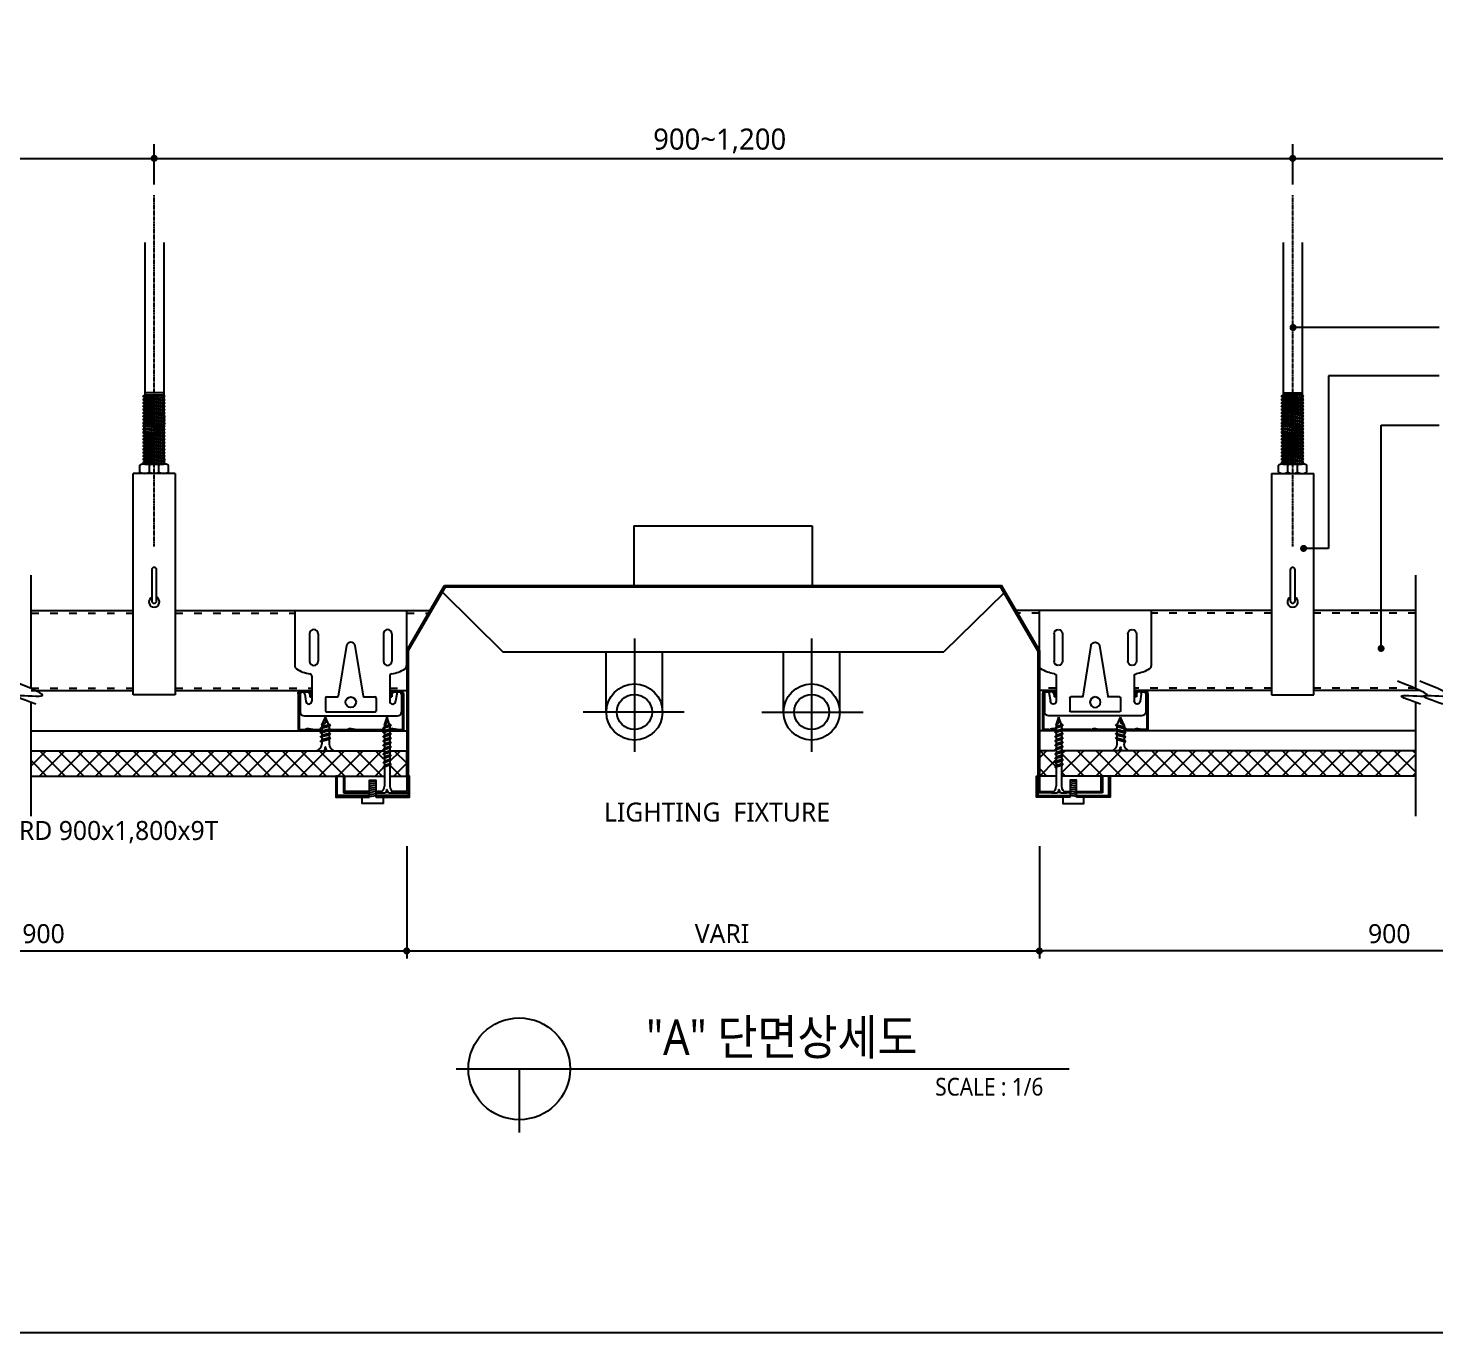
# Model space of a CAD drawing. Header units: millimetres. Extents: x 0 to 21000, y 0 to 5940.
# Drawn here: x 11166 to 13390, y 0 to 2063 of the extents above; entities that cross this region are included whole.
import ezdxf

# ---------------------------------------------------------------- set-up
doc = ezdxf.new("R2010")
doc.units = ezdxf.units.MM
for name, pattern in [('ACAD_ISO03W100', [30, 12, -18]), ('CEN', [35, 30, -2, 1, -2]), ('CENTER', [2, 1.25, -0.25, 0.25, -0.25])]:
    doc.linetypes.add(name, pattern=pattern)
for name, color, linetype in [('ANCHOR', 4, 'Continuous'), ('ANGLEMOLDING', 4, 'Continuous'), ('CARRING', 6, 'Continuous'), ('CEN', 1, 'CEN'), ('DIM', 7, 'Continuous'), ('GYPSUM', 2, 'Continuous'), ('LIG-BOLT', 1, 'Continuous'), ('LIG-CAP', 2, 'Continuous'), ('LIG2', 6, 'Continuous'), ('LIG3', 2, 'Continuous'), ('M-BAR', 2, 'Continuous'), ('M-BAR-CLIP', 4, 'Continuous'), ('MITONE', 2, 'Continuous'), ('MITONE2', 5, 'Continuous'), ('SCREW', 7, 'Continuous'), ('SCREW3점5X22', 1, 'Continuous'), ('TEXT', 3, 'Continuous')]:
    doc.layers.add(name, color=color, linetype=linetype)
doc.styles.add('GHS', font='malgun.ttf')
pattern_1 = [(45, (-2732335.746, -6276572.302), (-14.731391275, 14.731391275), []), (135, (-2732335.746, -6276572.302), (-14.731391275, -14.731391275), [])]
pattern_2 = [(45, (-2732384.407, -6276572.302), (-14.731391275, 14.731391275), []), (135, (-2732384.407, -6276572.302), (-14.731391275, -14.731391275), [])]

# ---------------------------------------------------------------- blocks, each defined once
blk = doc.blocks.new('A$C39EA2AF3')
at = {"layer": 'SCREW'}
for p, q in [((2.25, 32.12), (3.5, 35.93)), ((4.69, 32.22), (3.5, 35.93)), ((3.5, 35.93), (3.5, 33.29)), ((4.75, 31.53), (1.53, 30.49)), ((1.53, 30.49), (2.23, 31.42)), ((4.76, 29.47), (1.54, 28.43)), ((1.54, 28.43), (2.23, 29.36)), ((4.76, 27.42), (1.54, 26.38)), ((1.54, 26.38), (2.24, 27.31)), ((5.45, 32.46), (2.23, 31.42)), ((5.45, 30.41), (2.23, 29.36)), ((5.46, 28.35), (2.24, 27.31)), ((2.25, 32.12), (3.5, 33.29)), ((2.25, 32.12), (2.25, 31.42)), ((2.25, 30.72), (2.25, 29.37)), ((2.25, 28.66), (2.25, 27.31)), ((4.75, 31.53), (5.45, 32.46)), ((4.75, 31.53), (4.75, 30.18)), ((4.75, 29.47), (4.75, 28.12)), ((4.75, 27.42), (4.75, 26.07)), ((4.76, 29.47), (5.45, 30.41)), ((4.76, 27.42), (5.46, 28.35)), ((4.77, 25.37), (1.55, 24.33)), ((1.55, 24.33), (2.24, 25.26)), ((4.78, 23.32), (1.56, 22.28)), ((1.56, 22.28), (2.26, 23.21)), ((4.78, 21.27), (1.56, 20.23)), ((1.56, 20.23), (2.26, 21.16)), ((5.46, 26.3), (2.24, 25.26)), ((2.25, 26.61), (2.25, 25.26)), ((2.25, 24.55), (2.25, 23.2)), ((2.25, 22.5), (2.25, 21.14)), ((2.25, 20.45), (2.25, 19.08)), ((5.47, 24.25), (2.26, 23.21)), ((5.48, 22.2), (2.26, 21.16)), ((5.49, 20.15), (2.27, 19.11)), ((4.75, 25.36), (4.75, 24.02)), ((4.75, 23.31), (4.75, 21.96)), ((4.75, 21.26), (4.75, 19.91)), ((4.77, 25.37), (5.46, 26.3)), ((4.78, 23.32), (5.47, 24.25)), ((4.78, 21.27), (5.48, 22.2)), ((4.79, 19.22), (5.49, 20.15)), ((4.79, 19.22), (1.57, 18.18)), ((1.57, 18.18), (2.27, 19.11)), ((4.8, 17.17), (1.58, 16.13)), ((1.58, 16.13), (2.28, 17.06)), ((4.81, 15.12), (1.59, 14.08)), ((1.59, 14.08), (2.29, 15.01)), ((2.25, 18.4), (2.25, 17.02)), ((2.25, 16.34), (2.25, 14.96)), ((2.25, 14.29), (2.25, 12.9)), ((5.49, 18.1), (2.28, 17.06)), ((5.5, 16.05), (2.29, 15.01)), ((5.51, 14), (2.29, 12.96)), ((4.75, 19.21), (4.75, 17.86)), ((4.75, 17.15), (4.75, 15.81)), ((4.75, 15.1), (4.75, 13.75)), ((4.8, 17.17), (5.49, 18.1)), ((4.81, 15.12), (5.5, 16.05)), ((4.81, 13.07), (5.51, 14)), ((4.81, 13.07), (1.6, 12.03)), ((1.6, 12.03), (2.29, 12.96)), ((2.25, 12.24), (2.25, 3.18)), ((4.75, 13.05), (4.75, 3.18)), ((0, 0), (2.2, 0)), ((3.39, 1.16), (3.39, 1.58)), ((3.61, 1.16), (3.61, 1.58)), ((4.8, 0), (7, 0))]:
    blk.add_line(p, q, dxfattribs=at)
for centre, radius, start, end in [((-1.14, 3.21), 3.39, 289.60938, 359.49172), ((2.25, 1.15), 1.15, 267.52648, 0.91384), ((3.5, -4.81), 4.97, 80.61353, 99.38647), ((3.47, 1.58), 0.08, 90, 180), ((3.53, 1.58), 0.08, 0, 90), ((4.75, 1.15), 1.15, 179.08616, 272.47352), ((8.14, 3.21), 3.39, 180.50828, 250.39062)]:
    blk.add_arc(centre, radius, start, end, dxfattribs=at)
blk = doc.blocks.new('A$C5DD2461B')
at = {"layer": 'SCREW3점5X22'}
for p, q in [((2.25, 12.1), (4, 15.91)), ((4, 15.91), (4, 13.27)), ((5.66, 12.29), (4, 15.91)), ((5.75, 11.5), (1.53, 10.46)), ((1.53, 10.46), (2.23, 11.4)), ((5.76, 9.45), (1.54, 8.41)), ((1.54, 8.41), (2.23, 9.34)), ((5.76, 7.4), (1.54, 6.36)), ((1.54, 6.36), (2.24, 7.29)), ((6.45, 12.44), (2.23, 11.4)), ((6.45, 10.38), (2.23, 9.34)), ((6.46, 8.33), (2.24, 7.29)), ((2.25, 12.1), (4, 13.27)), ((2.25, 12.1), (2.25, 11.4)), ((2.25, 10.65), (2.25, 9.35)), ((2.25, 8.6), (2.25, 7.29)), ((5.75, 11.5), (6.45, 12.44)), ((5.75, 11.5), (5.75, 10.2)), ((5.75, 9.45), (5.75, 8.14)), ((5.75, 7.4), (5.75, 6.09)), ((5.76, 9.45), (6.45, 10.38)), ((5.76, 7.4), (6.46, 8.33)), ((5.77, 5.34), (1.55, 4.3)), ((1.55, 4.3), (2.24, 5.24)), ((6.46, 6.28), (2.24, 5.24)), ((2.25, 6.54), (2.25, 5.24)), ((2.25, 4.49), (2.25, 3.18)), ((3.89, 1.16), (3.89, 1.58)), ((4.11, 1.16), (4.11, 1.58)), ((5.75, 5.34), (5.75, 3.18)), ((5.77, 5.34), (6.46, 6.28)), ((0, 0), (2.7, 0)), ((5.3, 0), (8, 0))]:
    blk.add_line(p, q, dxfattribs=at)
for centre, radius, start, end in [((-1.14, 3.21), 3.39, 289.60938, 359.49172), ((2.75, 1.15), 1.15, 267.52648, 0.91384), ((4, -4.81), 4.97, 80.61353, 99.38647), ((3.97, 1.58), 0.08, 90, 180), ((4.03, 1.58), 0.08, 0, 90), ((5.25, 1.15), 1.15, 179.08616, 272.47352), ((9.14, 3.21), 3.39, 180.50828, 250.39062)]:
    blk.add_arc(centre, radius, start, end, dxfattribs=at)
blk = doc.blocks.new('A$C73C37AC0')
at = {"layer": 'LIG-BOLT'}
for p, q in [((6.5, 10.25), (3.5, 10.78)), ((6.5, 9.25), (3.5, 9.78)), ((6.5, 8.25), (3.5, 8.78)), ((6.5, 7.25), (3.5, 7.78)), ((6.5, 6.25), (3.5, 6.78)), ((6.5, 5.25), (3.5, 5.78)), ((6.5, 4.25), (3.5, 4.78)), ((6.5, 3.25), (3.5, 3.78))]:
    blk.add_line(p, q, dxfattribs=at)
for points in [[(6.5, 3), (6.5, 11), (3.5, 11), (3.5, 3)], [(3.5, 3), (0, 3), (0, 0), (10, 0), (10, 3), (6.5, 3)]]:
    blk.add_lwpolyline(points, dxfattribs=at)
blk = doc.blocks.new('A$C3D2622D9')
at = {"layer": 'M-BAR'}
for centre, major_axis, ratio, start_param, end_param in [((-0.39, 1.02), (-1.16, 0.22), 0.410883, 1.993113, 2.811456), ((-0.39, 0.52), (-1.16, 0.22), 0.410883, 1.993113, 2.811456), ((2, 0.5), (-1.4, 0), 0.357143, 4.712389, 5.955279), ((2, 0), (-1.4, 0), 0.357143, 4.712389, 5.955279)]:
    blk.add_ellipse(centre, major_axis=major_axis, ratio=ratio, start_param=start_param, end_param=end_param, dxfattribs=at)
at = {"layer": 'M-BAR', "extrusion": (0, 0, -1)}
for centre, major_axis, ratio, start_param, end_param in [((2, 0.5), (1.4, 0), 0.357143, 4.712389, 5.955279), ((2, 0), (1.4, 0), 0.357143, 4.712389, 5.955279), ((4.39, 1.02), (1.16, 0.22), 0.410883, 1.993113, 2.811456), ((4.39, 0.52), (1.16, 0.22), 0.410883, 1.993113, 2.811456)]:
    blk.add_ellipse(centre, major_axis=major_axis, ratio=ratio, start_param=start_param, end_param=end_param, dxfattribs=at)
blk = doc.blocks.new('A$C03216262')
at = {"layer": 'M-BAR'}
for p, q in [((0, 17.5), (0, 0)), ((0.5, 17), (0.5, 0.5)), ((4.5, 19), (1.5, 19)), ((4, 18.5), (2, 18.5)), ((5.5, 17), (5.5, 16)), ((6, 16), (5.5, 16)), ((6, 17.5), (6, 16)), ((44, 17.5), (44, 16)), ((44.5, 16), (44, 16)), ((44.5, 17), (44.5, 16)), ((48.5, 19), (45.5, 19)), ((48, 18.5), (46, 18.5)), ((49.5, 17), (49.5, 0.5)), ((50, 17.5), (50, 0)), ((3, 0), (0, 0)), ((3, 0.5), (0.5, 0.5)), ((23, 0.5), (9.05, 0.5)), ((23, 0), (9.05, 0)), ((34.83, 0.5), (26.97, 0.5)), ((35.21, 0), (26.97, 0)), ((43.06, 0.5), (38.75, 0.5)), ((43.06, 0), (38.75, 0)), ((49.5, 0.5), (47, 0.5)), ((50, 0), (47, 0))]:
    blk.add_line(p, q, dxfattribs=at)
for centre, start, end in [((1.5, 17.5), 90, 180), ((2, 17), 90, 180), ((4, 17), 0, 90), ((4.5, 17.5), 0, 90), ((45.5, 17.5), 90, 180), ((46, 17), 90, 180), ((48, 17), 0, 90), ((48.5, 17.5), 0, 90)]:
    blk.add_arc(centre, 1.5, start, end, dxfattribs=at)
for centre, major_axis, ratio, start_param, end_param in [((2.61, 1.03), (-1.16, 0.22), 0.410883, 1.993113, 2.811456), ((2.61, 0.53), (-1.16, 0.22), 0.410883, 1.993113, 2.811456), ((5, 0.5), (-1.4, 0), 0.357143, 4.712389, 5.955279), ((5, 0), (-1.4, 0), 0.357143, 4.712389, 5.955279)]:
    blk.add_ellipse(centre, major_axis=major_axis, ratio=ratio, start_param=start_param, end_param=end_param, dxfattribs=at)
at = {"layer": 'M-BAR', "extrusion": (0, 0, -1)}
for centre, major_axis, ratio, start_param, end_param in [((5, 0.5), (1.4, 0), 0.357143, 4.712389, 5.669617), ((5, 0), (1.4, 0), 0.357143, 4.712389, 5.955279), ((7.39, 0.53), (1.16, 0.22), 0.410883, 2.610426, 2.811456)]:
    blk.add_ellipse(centre, major_axis=major_axis, ratio=ratio, start_param=start_param, end_param=end_param, dxfattribs=at)
at = {"layer": 'M-BAR', "extrusion": (0, 0, -1), "zscale": -1}
for p in [(-27, 0), (-47, 0)]:
    blk.add_blockref('A$C3D2622D9', p, dxfattribs=at)
blk = doc.blocks.new('A$C037965EB')
at = {"layer": 'M-BAR-CLIP'}
for p, q in [((0, 50), (0, 23.93)), ((0, 50), (53, 50)), ((53, 50), (53, 23.93)), ((7, 39), (7, 26)), ((11, 39), (11, 26)), ((24.5, 33.45), (20.57, 9.42)), ((28.5, 33.45), (32.43, 9.42)), ((42, 39), (42, 26)), ((46, 39), (46, 26)), ((8, 18.99), (8, 7)), ((45, 19), (45, 7)), ((2.5, 10.4), (2.5, 2)), ((4.7, 10.4), (5.25, 7)), ((14.5, 8.5), (14.5, 2.5)), ((15, 9), (20.08, 9)), ((32.92, 9), (38, 9)), ((38.5, 8.5), (38.5, 2.5)), ((48.3, 10.4), (47.75, 7)), ((50.5, 10.4), (50.5, 2)), ((4.5, 0), (48.5, 0)), ((15, 2), (38, 2))]:
    blk.add_line(p, q, dxfattribs=at)
blk.add_circle((26.5, 6.5), 2.5, dxfattribs=at)
for centre, radius, start, end in [((9, 39), 2, 90, 180), ((9, 39), 2, 0, 90), ((44, 39), 2, 90, 180), ((44, 39), 2, 0, 90), ((26.5, 32.93), 2.07, 14.43857, 165.56143), ((2, 23.93), 2, 180, 231.43534), ((9.18, 35.2), 15.35, 236.71778, 262.34826), ((9, 26), 2, 180, 270), ((9, 26), 2, 270, 360), ((44, 26), 2, 180, 270), ((44, 26), 2, 270, 360), ((43.82, 35.2), 15.35, 277.65174, 303.28222), ((51, 23.93), 2, 308.56466, 0), ((7, 18.99), 1, 360, 82.34826), ((46, 18.99), 1, 97.65174, 180), ((3.6, 10.4), 1.1, 0, 180), ((6.62, 7), 1.38, 180, 0), ((15, 8.5), 0.5, 90, 180), ((20.08, 9.5), 0.5, 270, 350.70866), ((32.92, 9.5), 0.5, 189.29134, 270), ((38, 8.5), 0.5, 0, 90), ((46.37, 7), 1.38, 180, 360), ((49.4, 10.4), 1.1, 0, 180), ((4.5, 2), 2, 180, 270), ((15, 2.5), 0.5, 180, 270), ((38, 2.5), 0.5, 270, 0), ((48.5, 2), 2, 270, 0)]:
    blk.add_arc(centre, radius, start, end, dxfattribs=at)

msp = doc.modelspace()

# ---------------------------------------------------------------- hatches: boundary and pattern name
at = {"layer": 'MITONE2'}
h = msp.add_hatch(dxfattribs=at)
h.set_pattern_fill('ANSI37', color=256, scale=166.666667, style=0)
h.set_pattern_definition(pattern_2)
h.paths.add_polyline_path([(11729.3, 894.6), (11727.1, 893.9), (11729.3, 896.9), (11729.3, 901.5), (11727.1, 900.8), (11729.3, 903.7), (11729.3, 908.3), (11727.1, 907.6), (11729.3, 910.6), (11729.3, 915.2), (11727.1, 914.5), (11729.3, 917.5), (11729.3, 920.5), (11640.5, 920.5, -0.021586), (11640.2, 920.5), (11632.1, 920.5, -0.021586), (11631.8, 920.5), (11170.9, 920.5), (11170.9, 880.5), (11729.3, 880.5)])
h = msp.add_hatch(dxfattribs=at)
h.set_pattern_fill('ANSI37', color=256, scale=166.666667, style=0)
h.set_pattern_definition(pattern_2)
h.paths.add_polyline_path([(11764.5, 920.5), (11739.7, 920.5), (11737.6, 917.7), (11737.6, 913.4), (11740.1, 914.2), (11737.6, 910.9), (11737.6, 906.6), (11740.2, 907.4), (11737.6, 904), (11737.6, 899.7), (11740.2, 900.5), (11737.6, 897.1), (11737.6, 880.5), (11764.5, 880.5)])
h = msp.add_hatch(dxfattribs=at)
h.set_pattern_fill('ANSI37', color=256, scale=166.666667, style=0)
h.set_pattern_definition(pattern_1)
h.paths.add_polyline_path([(12791.3, 903.9), (12788.8, 907.3), (12791.3, 906.5), (12791.3, 910.8), (12788.8, 914.1), (12791.3, 913.3), (12791.3, 917.7), (12789.2, 920.5), (12764.5, 920.5), (12764.5, 880.5), (12791.3, 880.5), (12791.3, 897.1), (12788.8, 900.4), (12791.3, 899.6)])
h = msp.add_hatch(dxfattribs=at)
h.set_pattern_fill('ANSI37', color=256, scale=166.666667, style=0)
h.set_pattern_definition(pattern_1)
h.paths.add_polyline_path([(13359.4, 920.5), (12897.2, 920.5, -0.021586), (12896.8, 920.5), (12888.8, 920.5, -0.021586), (12888.5, 920.5), (12799.6, 920.5), (12799.6, 917.4), (12801.9, 914.4), (12799.6, 915.1), (12799.6, 910.5), (12801.9, 907.5), (12799.6, 908.3), (12799.6, 903.7), (12801.8, 900.7), (12799.6, 901.4), (12799.6, 896.8), (12801.8, 893.9), (12799.6, 894.6), (12799.6, 880.5), (13359.4, 880.5)])

# ---------------------------------------------------------------- linework, layer by layer
for p, q in [((11170.9, 1018.8), (11170.9, 1197.9)), ((13359.4, 1018.8), (13359.4, 1197.9)), ((11170.9, 816.8), (11170.9, 996.7)), ((13359.4, 816.8), (13359.4, 996.7))]:
    msp.add_line(p, q)
msp.add_lwpolyline([(8400, 5940), (16800, 5940), (16800, 0), (8400, 0)], close=True)
for points in [[(11178.6, 994), (11148.8, 1007.3), (11187, 1007.2), (11142.2, 1030.3)], [(13367, 994), (13337.2, 1007.3), (13375.4, 1007.2), (13330.6, 1030.3)], [(13402, 994), (13372.2, 1007.3), (13410.4, 1007.2), (13365.6, 1030.3)]]:
    msp.add_spline(points, degree=3)
at = {"layer": 'ANCHOR'}
for p, q in [((11350.4, 1724), (11350.4, 1373.9)), ((11380.4, 1724), (11380.4, 1373.9)), ((13149.9, 1724), (13149.9, 1373.9)), ((13179.9, 1724), (13179.9, 1373.9)), ((11380.4, 1486.6), (11350.4, 1486.6)), ((13149.9, 1486.6), (13179.9, 1486.6)), ((11398.7, 1358.9), (11332.1, 1358.9)), ((11332.1, 1008.9), (11332.1, 1358.9)), ((11342.9, 1360.9), (11342.9, 1371.8)), ((11380.4, 1373.9), (11350.4, 1373.9)), ((11380.4, 1373.9), (11350.4, 1373.9)), ((11350.4, 1373.9), (11380.4, 1373.9)), ((11357.9, 1358.9), (11357.9, 1373.9)), ((11372.9, 1358.9), (11372.9, 1373.9)), ((11387.9, 1360.9), (11387.9, 1371.8)), ((11398.7, 1358.9), (11398.7, 1008.9)), ((13131.6, 1358.9), (13198.2, 1358.9)), ((13131.6, 1358.9), (13131.6, 1008.9)), ((13142.4, 1360.9), (13142.4, 1371.8)), ((13149.9, 1373.9), (13179.9, 1373.9)), ((13179.9, 1373.9), (13149.9, 1373.9)), ((13149.9, 1373.9), (13179.9, 1373.9)), ((13157.4, 1358.9), (13157.4, 1373.9)), ((13172.4, 1358.9), (13172.4, 1373.9)), ((13187.4, 1360.9), (13187.4, 1371.8)), ((13198.2, 1008.9), (13198.2, 1358.9)), ((11398.7, 1008.9), (11332.1, 1008.9)), ((13131.6, 1008.9), (13198.2, 1008.9))]:
    msp.add_line(p, q, dxfattribs=at)
at = {"layer": 'ANCHOR', "color": 1}
for p, q in [((11382.4, 1480.7), (11380.4, 1483.1)), ((13181.9, 1480.7), (13179.9, 1483.1)), ((11382.4, 1376.1), (11380.4, 1373.9)), ((13181.9, 1376.1), (13179.9, 1373.9))]:
    msp.add_line(p, q, dxfattribs=at)
at = {"layer": 'ANCHOR'}
for points in [[(11369.2, 1157.5), (11369.2, 1206.5, 1), (11361.6, 1206.5), (11361.6, 1157.5, 1)], [(13168.7, 1157.5), (13168.7, 1206.5, 1), (13161.1, 1206.5), (13161.1, 1157.5, 1)]]:
    msp.add_lwpolyline(points, format="xyb", close=True, dxfattribs=at)
for centre, radius, start, end in [((11350.4, 1359.3), 14.6, 58.9734, 121.0266), ((11350.4, 1373.4), 14.6, 238.9734, 301.0266), ((11365.4, 1359.3), 14.6, 58.9734, 121.0266), ((11365.4, 1373.4), 14.6, 238.9734, 301.0266), ((11380.4, 1359.3), 14.6, 58.9734, 121.0266), ((11380.4, 1373.4), 14.6, 238.9734, 301.0266), ((13149.9, 1359.3), 14.6, 58.9734, 121.0266), ((13149.9, 1373.4), 14.6, 238.9734, 301.0266), ((13164.9, 1359.3), 14.6, 58.9734, 121.0266), ((13164.9, 1373.4), 14.6, 238.9734, 301.0266), ((13179.9, 1359.3), 14.6, 58.9734, 121.0266), ((13179.9, 1373.4), 14.6, 238.9734, 301.0266), ((11365.4, 1155.9), 8.33, 117.3871, 62.6129), ((13164.9, 1155.9), 8.33, 117.3871, 62.6129)]:
    msp.add_arc(centre, radius, start, end, dxfattribs=at)
at = {"layer": 'ANGLEMOLDING', "color": 1}
for p, q in [((11350.4, 1483.1), (11347.4, 1481.1)), ((11382.4, 1475.4), (11347.4, 1481.1)), ((11350.4, 1477.8), (11347.4, 1481.1)), ((11350.4, 1477.8), (11347.4, 1475.8)), ((11382.4, 1470.2), (11347.4, 1475.8)), ((11350.4, 1472.6), (11347.4, 1475.8)), ((11350.4, 1472.6), (11347.4, 1470.6)), ((11382.4, 1465), (11347.4, 1470.6)), ((11350.4, 1467.4), (11347.4, 1470.6)), ((11350.4, 1483.1), (11380.4, 1483.1)), ((11380.4, 1478.5), (11350.4, 1483.1)), ((11380.4, 1478.5), (11350.4, 1483.1)), ((11380.4, 1473.2), (11350.4, 1477.8)), ((11380.4, 1473.2), (11350.4, 1477.8)), ((11380.4, 1468), (11350.4, 1472.6)), ((11380.4, 1468), (11350.4, 1472.6)), ((11382.2, 1480.9), (11367.9, 1483.1)), ((11382.4, 1480.7), (11380.4, 1478.5)), ((11382.4, 1475.4), (11380.4, 1478.5)), ((11382.4, 1475.4), (11380.4, 1473.2)), ((11382.4, 1470.2), (11380.4, 1473.2)), ((11382.4, 1470.2), (11380.4, 1468)), ((11382.4, 1465), (11380.4, 1468)), ((13149.9, 1483.1), (13146.9, 1481.1)), ((13181.9, 1475.4), (13146.9, 1481.1)), ((13149.9, 1477.8), (13146.9, 1481.1)), ((13149.9, 1477.8), (13146.9, 1475.8)), ((13181.9, 1470.2), (13146.9, 1475.8)), ((13149.9, 1472.6), (13146.9, 1475.8)), ((13149.9, 1472.6), (13146.9, 1470.6)), ((13181.9, 1465), (13146.9, 1470.6)), ((13149.9, 1467.4), (13146.9, 1470.6)), ((13149.9, 1483.1), (13179.9, 1483.1)), ((13179.9, 1478.5), (13149.9, 1483.1)), ((13179.9, 1478.5), (13149.9, 1483.1)), ((13179.9, 1473.2), (13149.9, 1477.8)), ((13179.9, 1473.2), (13149.9, 1477.8)), ((13179.9, 1468), (13149.9, 1472.6)), ((13179.9, 1468), (13149.9, 1472.6)), ((13181.7, 1480.9), (13167.4, 1483.1)), ((13181.9, 1480.7), (13179.9, 1478.5)), ((13181.9, 1475.4), (13179.9, 1478.5)), ((13181.9, 1475.4), (13179.9, 1473.2)), ((13181.9, 1470.2), (13179.9, 1473.2)), ((13181.9, 1470.2), (13179.9, 1468)), ((13181.9, 1465), (13179.9, 1468)), ((11350.4, 1467.4), (11347.4, 1465.4)), ((11382.4, 1459.7), (11347.4, 1465.4)), ((11350.4, 1462.1), (11347.4, 1465.4)), ((11350.4, 1462.1), (11347.4, 1460.1)), ((11382.4, 1454.5), (11347.4, 1460.1)), ((11350.4, 1456.9), (11347.4, 1460.1)), ((11350.4, 1456.9), (11347.4, 1454.9)), ((11382.4, 1449.3), (11347.4, 1454.9)), ((11350.4, 1451.7), (11347.4, 1454.9)), ((11350.4, 1451.7), (11347.4, 1449.7)), ((11382.4, 1444.1), (11347.4, 1449.7)), ((11350.4, 1446.5), (11347.4, 1449.7)), ((11350.4, 1446.5), (11347.4, 1444.4)), ((11380.4, 1462.8), (11350.4, 1467.4)), ((11380.4, 1462.8), (11350.4, 1467.4)), ((11380.4, 1457.5), (11350.4, 1462.1)), ((11380.4, 1457.5), (11350.4, 1462.1)), ((11380.4, 1452.3), (11350.4, 1456.9)), ((11380.4, 1452.3), (11350.4, 1456.9)), ((11380.4, 1452.3), (11350.4, 1456.9)), ((11380.4, 1452.3), (11350.4, 1456.9)), ((11380.4, 1447.1), (11350.4, 1451.7)), ((11380.4, 1447.1), (11350.4, 1451.7)), ((11380.4, 1441.8), (11350.4, 1446.5)), ((11380.4, 1441.8), (11350.4, 1446.5)), ((11382.4, 1465), (11380.4, 1462.8)), ((11382.4, 1459.7), (11380.4, 1462.8)), ((11382.4, 1459.7), (11380.4, 1457.5)), ((11382.4, 1454.5), (11380.4, 1457.5)), ((11382.4, 1454.5), (11380.4, 1452.3)), ((11382.4, 1449.3), (11380.4, 1452.3)), ((11382.4, 1449.3), (11380.4, 1447.1)), ((11382.4, 1444.1), (11380.4, 1447.1)), ((13149.9, 1467.4), (13146.9, 1465.4)), ((13181.9, 1459.7), (13146.9, 1465.4)), ((13149.9, 1462.1), (13146.9, 1465.4)), ((13149.9, 1462.1), (13146.9, 1460.1)), ((13181.9, 1454.5), (13146.9, 1460.1)), ((13149.9, 1456.9), (13146.9, 1460.1)), ((13149.9, 1456.9), (13146.9, 1454.9)), ((13181.9, 1449.3), (13146.9, 1454.9)), ((13149.9, 1451.7), (13146.9, 1454.9)), ((13149.9, 1451.7), (13146.9, 1449.7)), ((13181.9, 1444.1), (13146.9, 1449.7)), ((13149.9, 1446.5), (13146.9, 1449.7)), ((13149.9, 1446.5), (13146.9, 1444.4)), ((13179.9, 1462.8), (13149.9, 1467.4)), ((13179.9, 1462.8), (13149.9, 1467.4)), ((13179.9, 1457.5), (13149.9, 1462.1)), ((13179.9, 1457.5), (13149.9, 1462.1)), ((13179.9, 1452.3), (13149.9, 1456.9)), ((13179.9, 1452.3), (13149.9, 1456.9)), ((13179.9, 1452.3), (13149.9, 1456.9)), ((13179.9, 1452.3), (13149.9, 1456.9)), ((13179.9, 1447.1), (13149.9, 1451.7)), ((13179.9, 1447.1), (13149.9, 1451.7)), ((13179.9, 1441.8), (13149.9, 1446.5)), ((13179.9, 1441.8), (13149.9, 1446.5)), ((13181.9, 1465), (13179.9, 1462.8)), ((13181.9, 1459.7), (13179.9, 1462.8)), ((13181.9, 1459.7), (13179.9, 1457.5)), ((13181.9, 1454.5), (13179.9, 1457.5)), ((13181.9, 1454.5), (13179.9, 1452.3)), ((13181.9, 1449.3), (13179.9, 1452.3)), ((13181.9, 1449.3), (13179.9, 1447.1)), ((13181.9, 1444.1), (13179.9, 1447.1)), ((11382.4, 1438.8), (11347.4, 1444.4)), ((11350.4, 1441.2), (11347.4, 1444.4)), ((11350.4, 1441.2), (11347.4, 1439.2)), ((11382.4, 1433.6), (11347.4, 1439.2)), ((11350.4, 1436), (11347.4, 1439.2)), ((11350.4, 1436), (11347.4, 1434)), ((11382.4, 1428.4), (11347.4, 1434)), ((11350.4, 1430.8), (11347.4, 1434)), ((11350.4, 1430.8), (11347.4, 1428.8)), ((11382.4, 1423.1), (11347.4, 1428.8)), ((11350.4, 1425.5), (11347.4, 1428.8)), ((11350.4, 1425.5), (11347.4, 1423.5)), ((11382.4, 1417.9), (11347.4, 1423.5)), ((11350.4, 1420.3), (11347.4, 1423.5)), ((11380.4, 1436.6), (11350.4, 1441.2)), ((11380.4, 1436.6), (11350.4, 1441.2)), ((11380.4, 1431.4), (11350.4, 1436)), ((11380.4, 1431.4), (11350.4, 1436)), ((11380.4, 1426.2), (11350.4, 1430.8)), ((11380.4, 1426.2), (11350.4, 1430.8)), ((11380.4, 1426.2), (11350.4, 1430.8)), ((11380.4, 1426.2), (11350.4, 1430.8)), ((11380.4, 1420.9), (11350.4, 1425.5)), ((11380.4, 1420.9), (11350.4, 1425.5)), ((11382.4, 1444.1), (11380.4, 1441.8)), ((11382.4, 1438.8), (11380.4, 1441.8)), ((11382.4, 1438.8), (11380.4, 1436.6)), ((11382.4, 1433.6), (11380.4, 1436.6)), ((11382.4, 1433.6), (11380.4, 1431.4)), ((11382.4, 1428.4), (11380.4, 1431.4)), ((11382.4, 1428.4), (11380.4, 1426.2)), ((11382.4, 1423.1), (11380.4, 1426.2)), ((11382.4, 1423.1), (11380.4, 1420.9)), ((13181.9, 1438.8), (13146.9, 1444.4)), ((13149.9, 1441.2), (13146.9, 1444.4)), ((13149.9, 1441.2), (13146.9, 1439.2)), ((13181.9, 1433.6), (13146.9, 1439.2)), ((13149.9, 1436), (13146.9, 1439.2)), ((13149.9, 1436), (13146.9, 1434)), ((13181.9, 1428.4), (13146.9, 1434)), ((13149.9, 1430.8), (13146.9, 1434)), ((13149.9, 1430.8), (13146.9, 1428.8)), ((13181.9, 1423.1), (13146.9, 1428.8)), ((13149.9, 1425.5), (13146.9, 1428.8)), ((13149.9, 1425.5), (13146.9, 1423.5)), ((13181.9, 1417.9), (13146.9, 1423.5)), ((13149.9, 1420.3), (13146.9, 1423.5)), ((13179.9, 1436.6), (13149.9, 1441.2)), ((13179.9, 1436.6), (13149.9, 1441.2)), ((13179.9, 1431.4), (13149.9, 1436)), ((13179.9, 1431.4), (13149.9, 1436)), ((13179.9, 1426.2), (13149.9, 1430.8)), ((13179.9, 1426.2), (13149.9, 1430.8)), ((13179.9, 1426.2), (13149.9, 1430.8)), ((13179.9, 1426.2), (13149.9, 1430.8)), ((13179.9, 1420.9), (13149.9, 1425.5)), ((13179.9, 1420.9), (13149.9, 1425.5)), ((13181.9, 1444.1), (13179.9, 1441.8)), ((13181.9, 1438.8), (13179.9, 1441.8)), ((13181.9, 1438.8), (13179.9, 1436.6)), ((13181.9, 1433.6), (13179.9, 1436.6)), ((13181.9, 1433.6), (13179.9, 1431.4)), ((13181.9, 1428.4), (13179.9, 1431.4)), ((13181.9, 1428.4), (13179.9, 1426.2)), ((13181.9, 1423.1), (13179.9, 1426.2)), ((13181.9, 1423.1), (13179.9, 1420.9)), ((11350.4, 1420.3), (11347.4, 1418.3)), ((11350.4, 1415.1), (11347.4, 1418.3)), ((11382.4, 1412.7), (11347.4, 1418.3)), ((11350.4, 1415.1), (11347.4, 1413.1)), ((11382.4, 1407.4), (11347.4, 1413.1)), ((11350.4, 1409.8), (11347.4, 1413.1)), ((11350.4, 1409.8), (11347.4, 1407.8)), ((11382.4, 1402.2), (11347.4, 1407.8)), ((11350.4, 1404.6), (11347.4, 1407.8)), ((11350.4, 1404.6), (11347.4, 1402.6)), ((11382.4, 1397), (11347.4, 1402.6)), ((11350.4, 1399.4), (11347.4, 1402.6)), ((11380.4, 1415.7), (11350.4, 1420.3)), ((11380.4, 1415.7), (11350.4, 1420.3)), ((11380.4, 1410.5), (11350.4, 1415.1)), ((11380.4, 1410.5), (11350.4, 1415.1)), ((11380.4, 1405.2), (11350.4, 1409.8)), ((11380.4, 1405.2), (11350.4, 1409.8)), ((11380.4, 1400), (11350.4, 1404.6)), ((11380.4, 1400), (11350.4, 1404.6)), ((11380.4, 1400), (11350.4, 1404.6)), ((11380.4, 1400), (11350.4, 1404.6)), ((11382.4, 1417.9), (11380.4, 1420.9)), ((11382.4, 1417.9), (11380.4, 1415.7)), ((11382.4, 1412.7), (11380.4, 1415.7)), ((11382.4, 1412.7), (11380.4, 1410.5)), ((11382.4, 1407.4), (11380.4, 1410.5)), ((11382.4, 1407.4), (11380.4, 1405.2)), ((11382.4, 1402.2), (11380.4, 1405.2)), ((11382.4, 1402.2), (11380.4, 1400)), ((13149.9, 1420.3), (13146.9, 1418.3)), ((13149.9, 1415.1), (13146.9, 1418.3)), ((13181.9, 1412.7), (13146.9, 1418.3)), ((13149.9, 1415.1), (13146.9, 1413.1)), ((13181.9, 1407.4), (13146.9, 1413.1)), ((13149.9, 1409.8), (13146.9, 1413.1)), ((13149.9, 1409.8), (13146.9, 1407.8)), ((13181.9, 1402.2), (13146.9, 1407.8)), ((13149.9, 1404.6), (13146.9, 1407.8)), ((13149.9, 1404.6), (13146.9, 1402.6)), ((13181.9, 1397), (13146.9, 1402.6)), ((13149.9, 1399.4), (13146.9, 1402.6)), ((13179.9, 1415.7), (13149.9, 1420.3)), ((13179.9, 1415.7), (13149.9, 1420.3)), ((13179.9, 1410.5), (13149.9, 1415.1)), ((13179.9, 1410.5), (13149.9, 1415.1)), ((13179.9, 1405.2), (13149.9, 1409.8)), ((13179.9, 1405.2), (13149.9, 1409.8)), ((13179.9, 1400), (13149.9, 1404.6)), ((13179.9, 1400), (13149.9, 1404.6)), ((13179.9, 1400), (13149.9, 1404.6)), ((13179.9, 1400), (13149.9, 1404.6)), ((13181.9, 1417.9), (13179.9, 1420.9)), ((13181.9, 1417.9), (13179.9, 1415.7)), ((13181.9, 1412.7), (13179.9, 1415.7)), ((13181.9, 1412.7), (13179.9, 1410.5)), ((13181.9, 1407.4), (13179.9, 1410.5)), ((13181.9, 1407.4), (13179.9, 1405.2)), ((13181.9, 1402.2), (13179.9, 1405.2)), ((13181.9, 1402.2), (13179.9, 1400)), ((11350.4, 1399.4), (11347.4, 1397.4)), ((11382.4, 1391.8), (11347.4, 1397.4)), ((11350.4, 1394.2), (11347.4, 1397.4)), ((11350.4, 1394.2), (11347.4, 1392.1)), ((11382.4, 1386.5), (11347.4, 1392.1)), ((11350.4, 1388.9), (11347.4, 1392.1)), ((11350.4, 1388.9), (11347.4, 1386.9)), ((11382.4, 1381.3), (11347.4, 1386.9)), ((11350.4, 1383.7), (11347.4, 1386.9)), ((11350.4, 1383.7), (11347.4, 1381.7)), ((11382.4, 1376.1), (11347.4, 1381.7)), ((11350.4, 1378.5), (11347.4, 1381.7)), ((11380.4, 1394.8), (11350.4, 1399.4)), ((11380.4, 1394.8), (11350.4, 1399.4)), ((11380.4, 1389.5), (11350.4, 1394.2)), ((11380.4, 1389.5), (11350.4, 1394.2)), ((11380.4, 1384.3), (11350.4, 1388.9)), ((11380.4, 1384.3), (11350.4, 1388.9)), ((11380.4, 1379.1), (11350.4, 1383.7)), ((11380.4, 1379.1), (11350.4, 1383.7)), ((11382.4, 1397), (11380.4, 1400)), ((11382.4, 1397), (11380.4, 1394.8)), ((11382.4, 1391.8), (11380.4, 1394.8)), ((11382.4, 1391.8), (11380.4, 1389.5)), ((11382.4, 1386.5), (11380.4, 1389.5)), ((11382.4, 1386.5), (11380.4, 1384.3)), ((11382.4, 1381.3), (11380.4, 1384.3)), ((11382.4, 1381.3), (11380.4, 1379.1)), ((11382.4, 1376.1), (11380.4, 1379.1)), ((13149.9, 1399.4), (13146.9, 1397.4)), ((13181.9, 1391.8), (13146.9, 1397.4)), ((13149.9, 1394.2), (13146.9, 1397.4)), ((13149.9, 1394.2), (13146.9, 1392.1)), ((13181.9, 1386.5), (13146.9, 1392.1)), ((13149.9, 1388.9), (13146.9, 1392.1)), ((13149.9, 1388.9), (13146.9, 1386.9)), ((13181.9, 1381.3), (13146.9, 1386.9)), ((13149.9, 1383.7), (13146.9, 1386.9)), ((13149.9, 1383.7), (13146.9, 1381.7)), ((13181.9, 1376.1), (13146.9, 1381.7)), ((13149.9, 1378.5), (13146.9, 1381.7)), ((13179.9, 1394.8), (13149.9, 1399.4)), ((13179.9, 1394.8), (13149.9, 1399.4)), ((13179.9, 1389.5), (13149.9, 1394.2)), ((13179.9, 1389.5), (13149.9, 1394.2)), ((13179.9, 1384.3), (13149.9, 1388.9)), ((13179.9, 1384.3), (13149.9, 1388.9)), ((13179.9, 1379.1), (13149.9, 1383.7)), ((13179.9, 1379.1), (13149.9, 1383.7)), ((13181.9, 1397), (13179.9, 1400)), ((13181.9, 1397), (13179.9, 1394.8)), ((13181.9, 1391.8), (13179.9, 1394.8)), ((13181.9, 1391.8), (13179.9, 1389.5)), ((13181.9, 1386.5), (13179.9, 1389.5)), ((13181.9, 1386.5), (13179.9, 1384.3)), ((13181.9, 1381.3), (13179.9, 1384.3)), ((13181.9, 1381.3), (13179.9, 1379.1)), ((13181.9, 1376.1), (13179.9, 1379.1)), ((11350.4, 1378.5), (11347.4, 1376.4)), ((11349.9, 1373.8), (11347.4, 1376.4)), ((11363.6, 1373.9), (11347.4, 1376.4)), ((11380.4, 1373.9), (11350.4, 1378.5)), ((13149.9, 1378.5), (13146.9, 1376.4)), ((13149.4, 1373.8), (13146.9, 1376.4)), ((13163.1, 1373.9), (13146.9, 1376.4)), ((13179.9, 1373.9), (13149.9, 1378.5))]:
    msp.add_line(p, q, dxfattribs=at)
at = {"layer": 'CARRING'}
for p, q in [((11170.9, 1142.2), (11332.1, 1142.2)), ((11398.7, 1142.2), (11587.8, 1142.2)), ((11764.5, 1142.2), (11802.6, 1142.2)), ((12764.5, 1142.2), (12727.7, 1142.2)), ((13131.6, 1142.2), (12941.1, 1142.2)), ((13359.4, 1142.2), (13198.2, 1142.2)), ((11170.9, 1015.5), (11332.1, 1015.5)), ((11398.7, 1015.5), (11614.5, 1015.5)), ((11737.8, 1015.5), (11765.8, 1015.5)), ((12791.1, 1015.5), (12764.5, 1015.5)), ((13131.6, 1015.5), (12914.5, 1015.5)), ((13366.7, 1015.5), (13198.2, 1015.5))]:
    msp.add_line(p, q, dxfattribs=at)
at = {"layer": 'CARRING', "color": 1, "linetype": 'ACAD_ISO03W100'}
for p, q in [((11170.9, 1138.2), (11332.1, 1138.2)), ((11398.7, 1138.2), (11587.8, 1138.2)), ((11764.5, 1138.2), (11800.2, 1138.2)), ((12764.5, 1138.2), (12730, 1138.2)), ((13131.6, 1138.2), (12941.1, 1138.2)), ((13359.4, 1138.2), (13198.2, 1138.2)), ((11170.9, 1019.5), (11332.1, 1019.5)), ((11398.7, 1019.5), (11614.5, 1019.5)), ((11737.8, 1019.5), (11765.8, 1019.5)), ((12791.1, 1019.5), (12764.5, 1019.5)), ((13131.6, 1019.5), (12914.5, 1019.5)), ((13359.4, 1019.5), (13198.2, 1019.5))]:
    msp.add_line(p, q, dxfattribs=at)
at = {"layer": 'CEN', "linetype": 'CENTER'}
for p, q in [((11365.4, 1243.2), (11365.4, 1798.9)), ((13164.9, 1243.2), (13164.9, 1798.9))]:
    msp.add_line(p, q, dxfattribs=at)
at = {"layer": 'DIM'}
for p, q in [((11365.4, 1816), (11365.4, 1879.4)), ((13164.9, 1816), (13164.9, 1879.4)), ((9445.7, 1857.2), (15084.6, 1857.2)), ((11764.5, 769.4), (11764.5, 592.2)), ((12764.5, 769.4), (12764.5, 592.2)), ((10644.1, 603.9), (11759.1, 603.9)), ((11759.1, 603.9), (12771.1, 603.9)), ((13886.1, 603.9), (12771.1, 603.9))]:
    msp.add_line(p, q, dxfattribs=at)
at = {"layer": 'DIM', "const_width": 5.56}
for points in [[(11362.6, 1857.2, 1), (11368.2, 1857.2, 1)], [(13167.7, 1857.2, -1), (13162.1, 1857.2, -1)], [(11767.3, 603.9, -1), (11761.7, 603.9, -1)], [(12761.7, 603.9, 1), (12767.3, 603.9, 1)]]:
    msp.add_lwpolyline(points, format="xyb", close=True, dxfattribs=at)
at = {"layer": 'GYPSUM'}
for p, q in [((11170.9, 952.2), (11630.3, 952.2)), ((11642.1, 952.2), (11764.5, 952.2)), ((11764.5, 952.2), (11764.5, 920.5)), ((12791.2, 952.2), (12764.5, 952.2)), ((12764.5, 952.2), (12764.5, 920.5)), ((12886.8, 952.2), (12799.6, 952.2)), ((13359.4, 952.2), (12898.6, 952.2))]:
    msp.add_line(p, q, dxfattribs=at)
at = {"layer": 'LIG-CAP'}
for points in [[(11705.8, 849.5), (11654.8, 849.5), (11654.8, 880.5), (11652.5, 880.5), (11652.5, 847.2), (11705.8, 847.2)], [(11715.8, 847.2), (11769.1, 847.2), (11769.1, 880.5), (11766.8, 880.5), (11766.8, 849.5), (11715.8, 849.5)], [(12813.1, 847.2), (12759.8, 847.2), (12759.8, 880.5), (12762.1, 880.5), (12762.1, 849.5), (12813.1, 849.5)], [(12823.1, 849.5), (12874.1, 849.5), (12874.1, 880.5), (12876.5, 880.5), (12876.5, 847.2), (12823.1, 847.2)]]:
    msp.add_lwpolyline(points, dxfattribs=at)
at = {"layer": 'LIG2', "color": 3}
for p, q in [((11766.8, 1078.6), (11825.8, 1179.6)), ((11825.8, 1179.6), (12703.1, 1179.6)), ((12762.1, 1078.6), (12703.1, 1179.6)), ((11820.9, 1171.2), (11916.7, 1076.9)), ((12708.6, 1170.4), (12613.6, 1076.9)), ((11766.8, 1078.6), (11766.8, 853.9)), ((11916.7, 1076.9), (12613.6, 1076.9)), ((12080, 981.7), (12080, 1076.9)), ((12168.9, 981.7), (12168.9, 1076.9)), ((12360, 981.7), (12360, 1076.9)), ((12448.9, 981.7), (12448.9, 1076.9)), ((12762.1, 1078.6), (12762.1, 853.9)), ((11664.5, 880.5), (11664.5, 853.9)), ((12864.5, 880.5), (12864.5, 853.9)), ((11664.5, 853.9), (11705.8, 853.9)), ((11715.8, 853.9), (11721.8, 853.9)), ((11745.1, 853.9), (11766.8, 853.9)), ((12783.8, 853.9), (12762.1, 853.9)), ((12813.1, 853.9), (12807.1, 853.9)), ((12864.5, 853.9), (12823.1, 853.9))]:
    msp.add_line(p, q, dxfattribs=at)
at = {"layer": 'LIG2', "color": 1}
for p, q in [((12124.5, 1098.2), (12124.5, 918.6)), ((12404.5, 1098.2), (12404.5, 918.6)), ((12203.2, 981.7), (12043.2, 981.7)), ((12325.8, 981.7), (12485.8, 981.7))]:
    msp.add_line(p, q, dxfattribs=at)
at = {"layer": 'LIG2', "color": 3}
for centre, radius in [((12124.5, 981.7), 44.4), ((12404.5, 981.7), 44.4), ((12124.5, 981.7), 27.8), ((12404.5, 981.7), 27.8)]:
    msp.add_circle(centre, radius, dxfattribs=at)
at = {"layer": 'LIG3'}
for p, q in [((12123.6, 1276.1), (12123.6, 1182)), ((12123.6, 1276.1), (12405.3, 1276.1)), ((12405.3, 1276.1), (12405.3, 1182)), ((11764.5, 1079.2), (11824.5, 1182)), ((11824.5, 1182), (12704.5, 1182)), ((12764.5, 1079.2), (12704.5, 1182)), ((11764.5, 1079.2), (11764.5, 856.2)), ((12764.5, 1079.2), (12764.5, 856.2)), ((11666.8, 880.5), (11664.5, 880.5)), ((11666.8, 856.2), (11666.8, 880.5)), ((12862.1, 880.5), (12864.5, 880.5)), ((12862.1, 856.2), (12862.1, 880.5)), ((11705.8, 856.2), (11666.8, 856.2)), ((11725.6, 856.2), (11715.8, 856.2)), ((11764.5, 856.2), (11741.4, 856.2)), ((12764.5, 856.2), (12787.6, 856.2)), ((12803.4, 856.2), (12813.1, 856.2)), ((12823.1, 856.2), (12862.1, 856.2))]:
    msp.add_line(p, q, dxfattribs=at)
at = {"layer": 'MITONE'}
for p, q in [((11170.9, 920.5), (11729.3, 920.5)), ((11737.6, 920.5), (11738.7, 920.5)), ((11739.8, 920.5), (11764.5, 920.5)), ((11764.5, 880.5), (11764.5, 920.5)), ((12789.2, 920.5), (12764.5, 920.5)), ((12764.5, 880.5), (12764.5, 920.5)), ((12791.3, 920.5), (12790.2, 920.5)), ((13359.4, 920.5), (12799.6, 920.5)), ((11170.9, 880.5), (11729.3, 880.5)), ((11737.6, 880.5), (11764.5, 880.5)), ((12791.3, 880.5), (12764.5, 880.5)), ((13359.4, 880.5), (12799.6, 880.5))]:
    msp.add_line(p, q, dxfattribs=at)
at = {"layer": 'TEXT', "color": 1}
for p, q in [((13396.2, 1589.7), (13165.5, 1589.7)), ((13396.2, 1513.2), (13221.3, 1513.2)), ((13221.3, 1513.2), (13221.3, 1240.4)), ((13304.7, 1435.4), (13396.2, 1435.4)), ((13304.7, 1082.3), (13304.7, 1435.4)), ((13221.3, 1240.4), (13182.1, 1240.4))]:
    msp.add_line(p, q, dxfattribs=at)
at = {"layer": 'TEXT'}
for p, q in [((11842.7, 417.5), (12811.8, 417.5)), ((11942.4, 417.5), (11942.4, 316.8))]:
    msp.add_line(p, q, dxfattribs=at)
at = {"layer": 'TEXT', "color": 1, "const_width": 5.56}
for points in [[(13168.3, 1589.7, -1), (13162.7, 1589.7, -1)], [(13184.9, 1240.4, -1), (13179.3, 1240.4, -1)], [(13307.4, 1082.3, -1), (13301.9, 1082.3, -1)]]:
    msp.add_lwpolyline(points, format="xyb", close=True, dxfattribs=at)
at = {"layer": 'TEXT'}
msp.add_circle((11942.4, 417.5), 80.4, dxfattribs=at)

# ---------------------------------------------------------------- block references
at = {"layer": 'LIG-BOLT'}
for p, xscale, yscale, zscale in [((11727.5, 837.2), -3.33333333209157, 3.33333333581686, 3.333333333333333), ((12801.5, 837.2), 3.33333333209157, 3.33333333209157, 3.33333333209157)]:
    msp.add_blockref('A$C73C37AC0', p, dxfattribs=dict(at, xscale=xscale, yscale=yscale, zscale=zscale))
at = {"layer": 'M-BAR'}
for p, xscale, yscale, zscale in [((11759.5, 952.2), -3.33333333209157, 3.33333333581686, 3.333333333333333), ((12769.5, 952.2), 3.33333333209157, 3.33333333209157, 3.33333333209157)]:
    msp.add_blockref('A$C03216262', p, dxfattribs=dict(at, xscale=xscale, yscale=yscale, zscale=zscale))
at = {"layer": 'M-BAR-CLIP'}
for p, xscale, yscale, zscale in [((11587.8, 975.5), 3.33333333209157, 3.33333333209157, 3.33333333209157), ((12941.1, 975.5), -3.33333333209157, 3.33333333581686, 3.333333333333333)]:
    msp.add_blockref('A$C037965EB', p, dxfattribs=dict(at, xscale=xscale, yscale=yscale, zscale=zscale))
at = {"layer": 'SCREW', "xscale": 3.33333333209157, "yscale": 3.33333333209157, "zscale": 3.33333333209157}
for p in [(11721.8, 853.9), (12783.8, 853.8)]:
    msp.add_blockref('A$C39EA2AF3', p, dxfattribs=at)
at = {"layer": 'SCREW3점5X22'}
for p, xscale, yscale, zscale in [((11622.8, 920.5), 3.33333333209157, 3.33333333209157, 3.33333333209157), ((12906.1, 920.5), -3.33333333209157, 3.33333333581686, 3.333333333333333)]:
    msp.add_blockref('A$C5DD2461B', p, dxfattribs=dict(at, xscale=xscale, yscale=yscale, zscale=zscale))

# ---------------------------------------------------------------- texts
at = {"layer": 'DIM', "color": 3, "style": 'GHS'}
for s, p in [('VARI', (12219.9, 616.3)), ('900', (13284, 616.3))]:
    msp.add_text(s, height=30, dxfattribs=at).set_placement(p)
at = {"layer": 'TEXT', "style": 'GHS'}
for s, height, p in [('900~1,200', 33.33, (12154.1, 1871)), ('LIGHTING  FIXTURE', 30, (12076.3, 808.5)), ('GYPSUM BOARD 900x1,800x9T', 30, (10900.9, 779.4))]:
    msp.add_text(s, height=height, dxfattribs=at).set_placement(p)
at = {"layer": 'TEXT', "color": 3, "style": 'GHS'}
msp.add_text('900', height=30, dxfattribs=at).set_placement((11157, 616.3))
at = {"layer": 'TEXT', "style": 'GHS', "width": 0.9}
for s, height, p in [('"A" 단면상세도', 56, (12143, 439.6)), ('SCALE : 1/6', 28, (12599.9, 375.2))]:
    msp.add_text(s, height=height, dxfattribs=at).set_placement(p)

doc.saveas('drawing.dxf')
